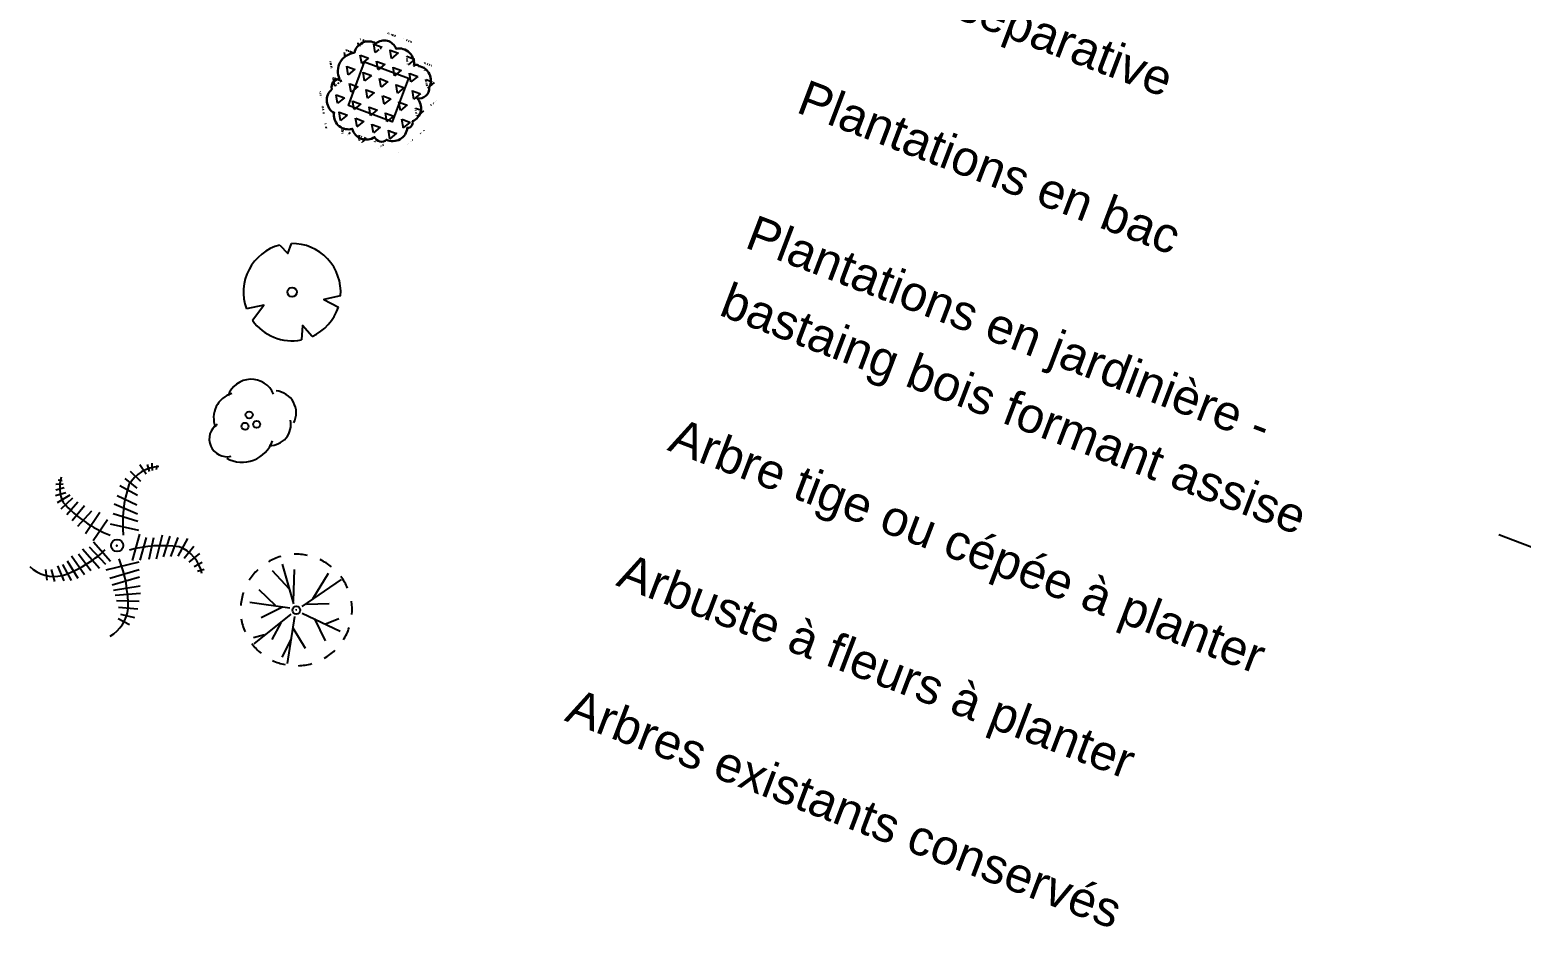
# Model space of a CAD drawing. Extents: x -594 to 29166, y -5797 to 14313.
# Drawn here: x 6090 to 9280, y 9980 to 11900 of the extents above; entities that cross this region are included whole.
import ezdxf
from ezdxf.lldxf.tags import DXFTag

# ---------------------------------------------------------------- set-up
doc = ezdxf.new("R2010")
doc.units = 0
for name, color, linetype in [('prlm-VRD', 252, 'Continuous'), ('SA - légende prestations', 252, 'Continuous'), ('SA - légende réseaux', 252, 'Continuous')]:
    doc.layers.add(name, color=color, linetype=linetype)
doc.styles.add('Lignes', font='arial.ttf', dxfattribs={"height": 0.35})
doc.styles.add('MENSURA', font='arial.ttf', dxfattribs={"height": 0.5})
tags = doc.linetypes.add('Eclairage public', pattern='A,5,-0.25,["ECL",Lignes,S=1,R=0,X=0,Y=-0.18],-1.25', length=6.5).pattern_tags.tags
tags[15:16] = [DXFTag(74, 4), DXFTag(75, 0), DXFTag(340, '0'), DXFTag(46, 0.0), DXFTag(50, 0.0), DXFTag(44, 0.0), DXFTag(45, 0.0)]
tags[4:5] = [DXFTag(74, 4), DXFTag(75, 0), DXFTag(340, '0'), DXFTag(46, 0.0), DXFTag(50, 0.0), DXFTag(44, 0.0), DXFTag(45, 0.0)]

# ---------------------------------------------------------------- blocks, each defined once
blk = doc.blocks.new('A$C380262B1')
at = {"layer": 'SA - légende prestations'}
h = blk.add_hatch(dxfattribs=at)
h.set_pattern_fill('TRIANG', color=256, scale=100, angle=-20.35347653787231, style=0, pattern_type=2)
h.set_pattern_definition([(39.64652346212771, (-355966725.0913794, -417896002.4038396), (-6.283849030763378, 36.96976113847668), [18.75, -18.75]), (99.64652346212762, (-355966725.0913794, -417896002.4038396), (-35.15867683314521, 13.04290767505104), [18.75, -18.75]), (339.6465234621277, (-355966728.2333039, -417895983.9189591), (28.87482780238183, 23.92685346342565), [18.75, -18.75])])
h.paths.add_polyline_path([(-1310.530234174803, 8586.129902862012), (-1310.276886122301, 8587.283085472882), (-1309.979456290603, 8588.425692450255), (-1309.638383705169, 8589.556039590389), (-1309.254170814529, 8590.672460664064), (-1308.82738432847, 8591.773309651762), (-1308.358653215691, 8592.856963723898), (-1307.84866833128, 8593.921825755388), (-1307.298181811348, 8594.96632553637), (-1306.708004930988, 8595.98892359063), (-1306.079007824883, 8596.988112200052), (-1305.412117531523, 8597.962418571115), (-1304.708317248151, 8598.910406325012), (-1303.968644654378, 8599.830677639693), (-1303.194190235808, 8600.721876695752), (-1302.386095374823, 8601.58268911764), (-1301.545551186427, 8602.411846071482), (-1300.673797493801, 8603.208125010133), (-1299.772118544206, 8603.970352653414), (-1298.841844266281, 8604.697404708713), (-1297.884345473722, 8605.388209689409), (-1296.901034051552, 8606.041749380529), (-1295.893359417096, 8606.657060049474), (-1294.862807216123, 8607.233234867454), (-1293.810896435753, 8607.769424375147), (-1292.739177774638, 8608.264837879688), (-1291.649231454358, 8608.718745782971), (-1290.542663959786, 8609.130477998406), (-1289.421106455848, 8609.49942804873), (-1288.286212319508, 8609.825052134693), (-1287.139654904604, 8610.106870159507), (-1285.983124142513, 8610.34446656704), (-1284.818325238302, 8610.537490993738), (-1283.646974805743, 8610.685659572482), (-1282.470800029114, 8610.788752883673), (-1281.29153479822, 8610.846619587392), (-1280.110917193815, 8610.859174188226), (-1278.930687857792, 8610.826398525387), (-1277.752586873248, 8610.748340003192), (-1276.578350597993, 8610.6251148507), (-1275.409710034728, 8610.456903744489), (-1274.248388316482, 8610.243955347687), (-1273.096097074449, 8609.986583329737), (-1271.954535273835, 8609.685167018324), (-1270.825385442004, 8609.340150747448), (-1269.710312318057, 8608.952043391764), (-1268.610959826037, 8608.5214166902), (-1267.528948513791, 8608.048905618489), (-1266.465873364359, 8607.535207085311), (-1265.423301141709, 8606.98107779026), (-1264.402769738808, 8606.38733478263), (-1263.599538011476, 8607.04704709351), (-1262.771573476493, 8607.675438560545), (-1261.920096678659, 8608.271583542228), (-1261.04636262171, 8608.834602404386), (-1260.151659650728, 8609.363665618002), (-1259.23730651848, 8609.857993200421), (-1258.30465122126, 8610.316856577992), (-1257.355068670586, 8610.739579051733), (-1256.389958551154, 8611.125537380576), (-1255.410743737593, 8611.474162805825), (-1254.418867593631, 8611.784941516817), (-1253.415792761371, 8612.057415116578), (-1252.402997436002, 8612.291182205081), (-1251.381974807009, 8612.485897541046), (-1250.354229984805, 8612.641274929047), (-1249.321278231218, 8612.757084611803), (-1248.284642165527, 8612.833156622946), (-1247.245849715546, 8612.869377899915), (-1246.206432627514, 8612.865695916116), (-1245.167923113331, 8612.822115421295), (-1244.131852034479, 8612.73870114237), (-1243.09974652715, 8612.615575641394), (-1242.073128512129, 8612.452920898795), (-1241.053511062637, 8612.250976078212), (-1240.042397333309, 8612.010039389133), (-1239.041278092191, 8611.730465944856), (-1238.051628740504, 8611.41266785562), (-1237.074908567593, 8611.057113297284), (-1236.112557211891, 8610.66432679072), (-1235.165993357077, 8610.23488715291), (-1234.23661259003, 8609.769427776337), (-1233.325784653425, 8609.268634393811), (-1232.43485270068, 8608.733245264739), (-1231.565129430965, 8608.164050150663), (-1230.71789778769, 8607.561887707561), (-1229.894406115636, 8606.92764557898), (-1229.095868580043, 8606.262259092182), (-1228.323462465778, 8605.566709116101), (-1227.578326128423, 8604.842020571232), (-1226.86155824922, 8604.089261963964), (-1226.174215646461, 8603.309543337673), (-1225.517311273143, 8602.50401366502), (-1224.891813518479, 8601.673860568553), (-1224.298644671217, 8600.820307992399), (-1223.738678963855, 8599.944614060223), (-1223.212742106989, 8599.048069864511), (-1222.721609240398, 8598.131996951997), (-1222.266004374251, 8597.19774555415), (-1221.846599085256, 8596.24669291079), (-1221.464011911303, 8595.280241500586), (-1220.210592215881, 8595.494622923434), (-1218.949736794457, 8595.659742318094), (-1217.683381168172, 8595.775346271694), (-1216.413469286636, 8595.84125727415), (-1215.141950035468, 8595.857373997569), (-1213.870775420219, 8595.82367213443), (-1212.601896515116, 8595.740203000605), (-1211.337261041626, 8595.607094932348), (-1210.078810108826, 8595.42455226183), (-1208.828475186601, 8595.192855037749), (-1207.588175917044, 8594.912359118462), (-1206.359815504402, 8594.583494402468), (-1205.145280016586, 8594.206766784191), (-1203.9464332629, 8593.782753683627), (-1202.765115536749, 8593.312106188387), (-1201.603140076622, 8592.795546725392), (-1200.462290318683, 8592.233868315816), (-1199.344317847863, 8591.627932339907), (-1198.250938206911, 8590.978670027107), (-1197.183829871938, 8590.287077147514), (-1196.144630899653, 8589.554215688258), (-1195.134936086833, 8588.78121059388), (-1194.156295666471, 8587.969247903675), (-1193.210211256519, 8587.11957409978), (-1192.298135533929, 8586.23349359259), (-1191.421468416229, 8585.312366392463), (-1190.581555338576, 8584.357606153935), (-1189.779685763642, 8583.37067887187), (-1189.017090247944, 8582.353098876774), (-1188.29493955709, 8581.306428276002), (-1187.614341964945, 8580.232273973525), (-1186.976342415437, 8579.13228450343), (-1186.381919728592, 8578.008148260415), (-1185.831986786798, 8576.861590426415), (-1185.327387554571, 8575.694371573627), (-1184.868896426633, 8574.508282728493), (-1184.457217389718, 8573.30514471978), (-1184.092981880531, 8572.086804267019), (-1183.776749903336, 8570.85513137281), (-1183.509005839005, 8569.612016901374), (-1183.290161145851, 8568.359368573874), (-1183.120551891625, 8567.099109385163), (-1183.000438055024, 8565.833173692226), (-1182.930004177615, 8564.56350442022), (-1182.909358432516, 8563.292050547898), (-1182.938532298431, 8562.020764127374), (-1183.017481258139, 8560.751596093178), (-1183.146084100008, 8559.486494306475), (-1183.324143057689, 8558.227401319891), (-1183.165950560942, 8558.429467305541), (-1182.999964337796, 8558.625181671232), (-1182.82643915154, 8558.814244158566), (-1182.64564150013, 8558.996364008635), (-1182.457848824561, 8559.171262476593), (-1182.263349369168, 8559.338670689613), (-1182.062441715971, 8559.498331602663), (-1181.855433853343, 8559.650000277907), (-1181.642644107342, 8559.793443977833), (-1181.424398813397, 8559.92844235152), (-1181.201033247635, 8560.054788459092), (-1180.972889857367, 8560.172287840396), (-1180.740318959579, 8560.280760657042), (-1180.50367757678, 8560.38004020229), (-1180.263328971341, 8560.469974111766), (-1180.019641993567, 8560.550424456596), (-1179.772990988567, 8560.62126737088), (-1179.523754026741, 8560.682394914329), (-1179.272314021364, 8560.733712092042), (-1179.019056819379, 8560.775141045451), (-1178.764371341094, 8560.80661797896), (-1178.508648136631, 8560.828094370663), (-1178.252279991284, 8560.839537531137), (-1177.995660388842, 8560.840929485857), (-1177.739183185622, 8560.832268744707), (-1177.48324223794, 8560.813567973673), (-1177.228230051696, 8560.78485623002), (-1176.974538294598, 8560.746177379042), (-1176.722556352615, 8560.69759093225), (-1176.47267091088, 8560.639171488583), (-1176.225265627727, 8560.571008641273), (-1175.98072020337, 8560.493206977844), (-1175.739410100505, 8560.405886080116), (-1175.501705659553, 8560.309179779142), (-1175.267971353605, 8560.203236434609), (-1175.038566673175, 8560.08821921423), (-1174.813843378797, 8559.964304231107), (-1174.594146152958, 8559.831681568176), (-1174.379812693223, 8559.69055518508), (-1174.171171756461, 8559.541141241789), (-1173.968543531373, 8559.383669495583), (-1173.772238986567, 8559.218381345272), (-1173.582559917122, 8559.045530762523), (-1173.399796988815, 8558.865383081138), (-1173.224230716005, 8558.678214251995), (-1173.056130902842, 8558.484312333167), (-1172.895755339414, 8558.283974509686), (-1172.743350313976, 8558.077508490533), (-1172.599149635062, 8557.865230925381), (-1171.438297023997, 8557.649739738554), (-1170.286572212353, 8557.389845140278), (-1169.14567318745, 8557.085929624736), (-1168.017281638458, 8556.738441437483), (-1166.903061233461, 8556.34789308533), (-1165.804654266685, 8555.914859846234), (-1164.72368016839, 8555.43998060748), (-1163.661732478067, 8554.92395516485), (-1162.620376469567, 8554.367543943226), (-1161.601147474721, 8553.771567624062), (-1160.605548275635, 8553.136904723942), (-1159.635045891628, 8552.464490756392), (-1158.691071299836, 8551.755316834897), (-1157.775016361848, 8551.01042855531), (-1156.888231215999, 8550.230923853815), (-1156.032023113221, 8549.417952261865), (-1155.207654228434, 8548.572711832821), (-1154.416340077296, 8547.696448676288), (-1153.659246815369, 8546.790454350412), (-1152.937491191551, 8545.856065116823), (-1152.252136170864, 8544.894657842815), (-1151.604192657396, 8543.907649815083), (-1150.994616188109, 8542.896496132016), (-1150.424304790795, 8541.862687468529), (-1149.894099263474, 8540.807747747749), (-1149.404781637713, 8539.733232371509), (-1148.957072896883, 8538.640725240111), (-1148.551633162424, 8537.53183633089), (-1148.189059784636, 8536.408201232553), (-1147.869887715206, 8535.271475836635), (-1147.594587411731, 8534.12333605811), (-1147.363564604893, 8532.965474389493), (-1147.17715983279, 8531.799597572535), (-1147.03564774245, 8530.62742445618), (-1146.939237089828, 8529.450683109462), (-1146.888070320711, 8528.271108027548), (-1146.882222453132, 8527.090438269079), (-1146.921702101827, 8525.91041419655), (-1147.006451291963, 8524.732775427401), (-1147.136344807222, 8523.559258226305), (-1147.311191493645, 8522.391592152417), (-1147.530733654276, 8521.231498662382), (-1147.794647188857, 8520.080688036978), (-1148.102543270215, 8518.940856866539), (-1148.45396806486, 8517.813685256988), (-1148.848403478041, 8516.700834780931), (-1149.285267991945, 8515.60394614935), (-1149.763917783275, 8514.52463613823), (-1150.283647142351, 8513.464496377856), (-1150.843689823523, 8512.425089161843), (-1150.757840601727, 8511.623934004456), (-1150.702809402719, 8510.82007382065), (-1150.678676972166, 8510.014693718404), (-1150.685479259118, 8509.208980947733), (-1150.723206065595, 8508.404123131186), (-1150.791801838204, 8507.60130668059), (-1150.891165295616, 8506.801715306938), (-1151.021150033921, 8506.00652769208), (-1151.181564386934, 8505.21691609174), (-1151.372172357515, 8504.434044286609), (-1151.592692313716, 8503.659066557884), (-1151.842799317092, 8502.893125358969), (-1152.12212507613, 8502.137349918485), (-1152.430257340893, 8501.392853911966), (-1152.76674204506, 8500.660735554993), (-1153.131083166227, 8499.942073598504), (-1153.522743703797, 8499.237927608192), (-1153.941146051511, 8498.549335449934), (-1154.385673627257, 8497.877312637866), (-1154.855670919642, 8497.222849540412), (-1155.3504452575, 8496.586911100894), (-1155.86926699616, 8495.970434509218), (-1156.411371799186, 8495.374328829348), (-1156.975960172713, 8494.799472764134), (-1157.56219974719, 8494.246713630855), (-1158.169226301834, 8493.716866429895), (-1158.796145347878, 8493.21071235463), (-1159.442032361403, 8492.728996928781), (-1160.105935391039, 8492.272431403399), (-1160.786875570193, 8491.84168772772), (-1161.483849026263, 8491.43740143627), (-1162.195828463882, 8491.060168668628), (-1162.921764468774, 8490.710545144975), (-1163.660586439073, 8490.389046166092), (-1164.411205472425, 8490.09614624083), (-1165.172515111044, 8489.832276664674), (-1165.943392924964, 8489.597826451063), (-1166.722702560946, 8489.393141772598), (-1167.509295232594, 8489.218523539603), (-1168.302011443302, 8489.074229821563), (-1169.099682196975, 8488.96047314629), (-1169.901132117957, 8488.877420965582), (-1170.705179357901, 8488.825196027756), (-1171.51063894853, 8488.803875166923), (-1172.316323034465, 8488.813489675522), (-1173.121044272557, 8488.854025769979), (-1173.923616390675, 8488.925423379987), (-1174.722855957225, 8489.027577452362), (-1175.517584988847, 8489.160337299109), (-1176.30663192831, 8489.32350706309), (-1175.50791380927, 8488.454750645906), (-1174.743133829907, 8487.555973604321), (-1174.013419868425, 8486.628500930965), (-1173.319847229868, 8485.673699527979), (-1172.663438739255, 8484.692977555096), (-1172.045161668211, 8483.687780052423), (-1171.465927734971, 8482.65958931297), (-1170.926590589806, 8481.609920691699), (-1170.427945582196, 8480.540322046727), (-1169.97072766535, 8479.452369734645), (-1169.555610837415, 8478.34766767919), (-1169.183207070455, 8477.227844670415), (-1168.85406547226, 8476.09455101192), (-1168.568671122193, 8474.94945814833), (-1168.327444652095, 8473.79425317049), (-1168.130741687492, 8472.630639746785), (-1167.97885238193, 8471.460333094), (-1167.872000299394, 8470.28505820781), (-1167.810343625024, 8469.106547534466), (-1167.793972557411, 8467.926539108157), (-1167.822911590338, 8466.74677170813), (-1167.897118022665, 8465.568985044956), (-1168.016482377425, 8464.394914917648), (-1168.180828588083, 8463.226292375475), (-1168.389914697036, 8462.064840365201), (-1168.643432250246, 8460.91227028519), (-1168.941007507965, 8459.770281985402), (-1169.282201910391, 8458.640558738261), (-1169.666512589902, 8457.524765841663), (-1170.093372603878, 8456.424548197538), (-1170.562152890489, 8455.341527890414), (-1171.072162594646, 8454.27730102092), (-1171.622649719939, 8453.23343705386), (-1172.212802618742, 8452.211474068463), (-1172.84175157547, 8451.21291950345), (-1173.508569179103, 8450.239244569093), (-1174.212272511795, 8449.291885271668), (-1174.951824173331, 8448.37223784998), (-1175.726134190336, 8447.481657750905), (-1176.534060761333, 8446.621458418667), (-1177.374412911013, 8445.792907569557), (-1178.24595188722, 8444.997226819396), (-1179.14739320986, 8444.235588796437), (-1180.077407322824, 8443.50911686197), (-1181.034623878077, 8442.818881291896), (-1182.01763140969, 8442.165900114924), (-1183.024980919436, 8441.551135573536), (-1184.055187320337, 8440.975494123995), (-1185.106731904671, 8440.439824387431), (-1186.178064811975, 8439.944916032255), (-1186.066934326664, 8439.532229024917), (-1185.972054069862, 8439.11550566554), (-1185.893570212647, 8438.695385679603), (-1185.831602988765, 8438.272513728589), (-1185.786247765645, 8437.847538944334), (-1185.757573833689, 8437.421113811433), (-1185.745625430718, 8436.993892863393), (-1185.750420810655, 8436.566531844437), (-1185.771952476352, 8436.139686312526), (-1185.810187505558, 8435.714012011886), (-1185.86506745778, 8435.290161892772), (-1185.936507629231, 8434.868786949664), (-1186.024398449808, 8434.450533799827), (-1186.1286054831, 8434.036044217646), (-1186.248968029395, 8433.625954948366), (-1186.385302105919, 8433.220894820988), (-1186.537398025393, 8432.821485958993), (-1186.70502230525, 8432.428341545165), (-1186.887917807326, 8432.042064517736), (-1187.085803644732, 8431.663248129189), (-1187.298376252875, 8431.292474083602), (-1187.525309203193, 8430.930311232805), (-1187.766254181042, 8430.577315203846), (-1188.020841451362, 8430.234028212726), (-1188.288680044934, 8429.90097720176), (-1188.569359108806, 8429.578673280776), (-1188.862447580323, 8429.267611168325), (-1189.167495723814, 8428.968268074095), (-1189.484035456553, 8428.681103885174), (-1189.811580441892, 8428.406559117138), (-1190.149628324434, 8428.14505547285), (-1190.497659845278, 8427.896993793547), (-1190.855141356587, 8427.662755548954), (-1191.221523843706, 8427.442699670792), (-1191.596244694665, 8427.23716441542), (-1191.97872900404, 8427.046464756131), (-1192.368389619514, 8426.870893873274), (-1192.764628631994, 8426.710721105337), (-1193.166837422177, 8426.566192042083), (-1193.574398988858, 8426.43752899021), (-1193.986687390134, 8426.324929110706), (-1194.403070164844, 8426.228565443307), (-1194.822908053175, 8426.148585416377), (-1195.245556626469, 8426.08511261642), (-1195.670366985723, 8426.038243900985), (-1196.096687251702, 8426.008051261306), (-1196.52386312373, 8425.99458117038), (-1196.951238485053, 8425.997854210436), (-1197.378158057109, 8426.017865538597), (-1197.506656311452, 8424.820338841528), (-1197.681030398235, 8423.628627508879), (-1197.901023318991, 8422.444488480687), (-1198.166310414672, 8421.26966752112), (-1198.476500669494, 8420.105896051973), (-1198.831137130037, 8418.95488994196), (-1199.229696812108, 8417.818346060812), (-1199.671592004597, 8416.697939299047), (-1200.156171480194, 8415.595322288573), (-1200.682720961049, 8414.512119907886), (-1201.250463817269, 8413.449928816408), (-1201.858563628048, 8412.410315033048), (-1202.506123576313, 8411.394811235368), (-1203.192189428955, 8410.404914338142), (-1203.915749350563, 8409.442083723843), (-1204.675736976787, 8408.50773844868), (-1205.47103183344, 8407.603256497532), (-1206.300461711362, 8406.729970499873), (-1207.16280345805, 8405.889168288559), (-1208.056786609814, 8405.082089267671), (-1208.981092320755, 8404.309923015535), (-1209.934358811006, 8403.57380816713), (-1210.915180528536, 8402.87482989952), (-1211.922111315653, 8402.214018069208), (-1212.953667156398, 8401.5923473984), (-1214.008327340707, 8401.010734029114), (-1215.084536699578, 8400.470035523176), (-1216.180709423497, 8399.971048813313), (-1217.29522892274, 8399.514509551227), (-1218.42645262368, 8399.101090803742), (-1219.572712667286, 8398.731402028352), (-1220.732319494709, 8398.40598795563), (-1221.903563290834, 8398.12532858923), (-1223.084717663005, 8397.889837808907), (-1224.274041736498, 8397.699862159789), (-1225.469781691208, 8397.555682435632), (-1226.670175092295, 8397.457510605454), (-1227.873452240601, 8397.405491769314), (-1229.07783947885, 8397.399702295661), (-1230.281561100855, 8397.440150938928), (-1231.482842890546, 8397.526778001338), (-1232.679913612083, 8397.659455612302), (-1233.871008967981, 8397.837988473475), (-1235.054372763261, 8398.06211348623), (-1236.228260630742, 8398.33149984479), (-1237.390942266211, 8398.645750805736), (-1238.540703663602, 8399.004402663559), (-1239.675849257037, 8399.406927265227), (-1240.794706298038, 8399.852730706334), (-1241.895625321195, 8400.341156125069), (-1242.359942337498, 8399.937948957086), (-1242.839395767078, 8399.552863277495), (-1243.333278037608, 8399.186466354877), (-1243.840861367062, 8398.839298915118), (-1244.361397949979, 8398.511872254312), (-1244.894119678065, 8398.204668983817), (-1245.438241725788, 8397.918142564595), (-1245.99296185188, 8397.652714699507), (-1246.557462075725, 8397.408777009696), (-1247.130910679698, 8397.186688985676), (-1247.712462116033, 8396.986778452992), (-1248.301258916035, 8396.809339337051), (-1248.896433226764, 8396.654633898288), (-1249.497107928619, 8396.522889845073), (-1250.102396821603, 8396.414301544428), (-1250.711408164352, 8396.329028811306), (-1251.32324420847, 8396.267197746783), (-1251.93700264208, 8396.228899154812), (-1252.551779011264, 8396.214189566672), (-1253.166666859761, 8396.223090961576), (-1253.78075982444, 8396.255589835346), (-1254.393152613193, 8396.311638504267), (-1255.002942262217, 8396.391154266894), (-1255.609230138361, 8396.494019869715), (-1256.211122265086, 8396.620083600283), (-1256.807731511071, 8396.769160032272), (-1257.398178288713, 8396.94102909416), (-1257.981592277065, 8397.135437093675), (-1258.557113213465, 8397.352098114789), (-1259.123892663047, 8397.590692341328), (-1259.681095508859, 8397.850868105888), (-1260.227899858728, 8398.132241889834), (-1260.763499932364, 8398.434398882091), (-1261.287106247619, 8398.75689363107), (-1261.797946458682, 8399.0992506966), (-1262.295267963782, 8399.460965581238), (-1262.778337532654, 8399.841504823416), (-1263.246442796662, 8400.240307487547), (-1263.698893925175, 8400.656786188483), (-1264.13502395153, 8401.090326253325), (-1264.554189750925, 8401.540288701653), (-1264.955773530528, 8402.006010711193), (-1265.339183295146, 8402.486804965883), (-1265.703853825107, 8402.981963381171), (-1266.049247561023, 8403.490755334496), (-1266.374855069444, 8404.012431483716), (-1266.68019676581, 8404.546222370118), (-1266.964822215959, 8405.091341398656), (-1267.228312185034, 8405.64698446542), (-1267.470277985558, 8406.212333030999), (-1268.464641878381, 8405.553016159683), (-1269.483582815155, 8404.932356625795), (-1270.525598246604, 8404.351269640028), (-1271.589152375236, 8403.810611367226), (-1272.672677366063, 8403.31117939204), (-1273.774575581774, 8402.85370964557), (-1274.893223075196, 8402.438876405358), (-1276.026970613748, 8402.067291457206), (-1277.174146706238, 8401.739502511919), (-1278.333060210571, 8401.455992553383), (-1279.502002941445, 8401.217179745436), (-1280.679251579568, 8401.023416314274), (-1281.863070698455, 8400.8749878034), (-1283.051714999601, 8400.772112607956), (-1284.243432292715, 8400.714942719787), (-1285.436465917155, 8400.703562609851), (-1286.629056883976, 8400.737988762558), (-1287.819447508082, 8400.818170513958), (-1289.005882618949, 8400.943989586085), (-1290.186613285914, 8401.115260459483), (-1291.359898773953, 8401.331730931997), (-1292.524009710178, 8401.593081466854), (-1293.677230086178, 8401.898927241564), (-1294.817859586328, 8402.248817123473), (-1295.944216707721, 8402.642235346138), (-1297.054641600698, 8403.078601974994), (-1298.147496534511, 8403.557273838669), (-1299.221170600504, 8404.077545274049), (-1300.274081435055, 8404.638648964465), (-1301.304676523432, 8405.239758267999), (-1302.311436785385, 8405.879986472428), (-1303.292878111824, 8406.558390334249), (-1304.247553413734, 8407.273969426751), (-1305.174055602401, 8408.02566902712), (-1306.071018846706, 8408.812380954623), (-1306.93712066859, 8409.632945433259), (-1307.771084504202, 8410.4861529544), (-1308.571681054309, 8411.370745394379), (-1309.337729634717, 8412.28541918099), (-1310.068101389334, 8413.228825479746), (-1310.761719476432, 8414.19957401231), (-1311.417561396956, 8415.196233429015), (-1312.034660344943, 8416.2173345685), (-1312.6121067442, 8417.261372227222), (-1313.149048993364, 8418.32680720836), (-1313.644695701078, 8419.412068836391), (-1314.098316477612, 8420.515557285398), (-1314.509242353961, 8421.63564581424), (-1314.87686750479, 8422.770683374256), (-1315.200649993494, 8423.918996751308), (-1316.333634546027, 8423.612694442272), (-1317.477541742846, 8423.35011055693), (-1318.630686076358, 8423.131632059813), (-1319.791367277503, 8422.957581467927), (-1320.957874506712, 8422.828215453774), (-1322.128488076851, 8422.74372400716), (-1323.301481967792, 8422.704232297838), (-1324.475127644837, 8422.709798347205), (-1325.647694105282, 8422.760414145887), (-1326.817453559488, 8422.856004722416), (-1327.98268138431, 8422.996429353952), (-1329.141659429297, 8423.181480914354), (-1330.292679788545, 8423.410887084901), (-1331.434045173228, 8423.68430905044), (-1332.564073195681, 8424.001343827695), (-1333.681098092347, 8424.361524358392), (-1334.783473191783, 8424.764319881797), (-1335.869573010132, 8425.209135841578), (-1336.937796929851, 8425.695317052305), (-1337.9865701776, 8426.22214667499), (-1339.014346478507, 8426.788847986609), (-1340.019610757008, 8427.394585963339), (-1341.000881185755, 8428.038467094302), (-1341.956711141393, 8428.71954254806), (-1342.885691439733, 8429.436808172613), (-1343.786452803761, 8430.189207009971), (-1344.657667307183, 8430.975628830492), (-1345.498050563037, 8431.794915441424), (-1346.306364191696, 8432.645858637989), (-1347.081415681168, 8433.527203835547), (-1347.822063183412, 8434.437652118504), (-1348.527214676142, 8435.375860985368), (-1349.195830570534, 8436.340447608382), (-1349.826925061643, 8437.329990137368), (-1350.419568503276, 8438.34302937612), (-1350.972886290401, 8439.378072321415), (-1351.486063469201, 8440.433592908084), (-1351.958343200386, 8441.508035268635), (-1352.389029460028, 8442.599815502763), (-1352.777487039566, 8443.707323912531), (-1353.123143408448, 8444.828928261995), (-1353.425489226356, 8445.962975081056), (-1353.684078436345, 8447.107792180032), (-1353.898530406877, 8448.261692002416), (-1354.06852834858, 8449.422973860055), (-1354.193822061643, 8450.589925237), (-1354.274226445705, 8451.76082663238), (-1354.309623455629, 8452.933951467276), (-1354.29996070452, 8454.107570182532), (-1354.245252115652, 8455.279953218997), (-1354.302086355165, 8455.369348451495), (-1354.351894184947, 8455.462840944529), (-1354.394382983446, 8455.559878610075), (-1354.429301805794, 8455.65989036113), (-1354.456444876269, 8455.762286297977), (-1354.475652286783, 8455.86646264419), (-1354.486810648814, 8455.97180556506), (-1354.489854490384, 8456.077694240957), (-1354.484765650705, 8456.183504126966), (-1354.471574211493, 8456.288611795753), (-1354.450357705355, 8456.39239763841), (-1354.421241441742, 8456.494250148535), (-1354.384397296235, 8456.593568529934), (-1354.340041661635, 8456.689767539501), (-1354.288436751813, 8456.78228000179), (-1354.229886597022, 8456.870560906827), (-1354.164735693485, 8456.954089738429), (-1354.093368956819, 8457.03237382695), (-1354.01620650664, 8457.10495216772), (-1353.933703387156, 8457.171396631747), (-1353.846345935017, 8457.231315784156), (-1353.754648892209, 8457.284356560558), (-1353.659152844921, 8457.330206036568), (-1353.560420731083, 8457.36859375611), (-1353.45903467387, 8457.399293966591), (-1354.522114014253, 8458.024262543768), (-1355.559897096828, 8458.690393250436), (-1356.570790847763, 8459.396663401276), (-1357.553243497387, 8460.14198930934), (-1358.505747281015, 8460.92522656545), (-1359.426839789376, 8461.745173111558), (-1360.315107554197, 8462.600570172071), (-1361.169186653569, 8463.490105234087), (-1361.987766763195, 8464.412412513047), (-1362.769591016695, 8465.366076212376), (-1363.513459591195, 8466.349633131176), (-1364.218230172992, 8467.361572757363), (-1364.882821543142, 8468.400342296809), (-1365.506213298067, 8469.464347325265), (-1366.087448783219, 8470.551954582334), (-1366.625635651872, 8471.66149429977), (-1367.119947774336, 8472.791263833642), (-1367.569626728073, 8473.939529061317), (-1367.973981797695, 8475.104527175426), (-1368.332392675802, 8476.284470036626), (-1368.644309230149, 8477.477546781301), (-1368.909252528101, 8478.681925870478), (-1369.126815861091, 8479.895758535713), (-1369.296665489674, 8481.117181945592), (-1369.418540457264, 8482.344321068376), (-1369.492254080251, 8483.57529239729), (-1369.51769287698, 8484.80820627883), (-1369.494817778468, 8486.041170358658), (-1369.423664081842, 8487.272292282432), (-1369.304340658709, 8488.499682117254), (-1369.137031259015, 8489.721455983818), (-1368.921992229298, 8490.935738570988), (-1368.659553676844, 8492.1406657435), (-1368.350118771195, 8493.334388360381), (-1367.994162067771, 8494.515073951334), (-1367.592230113223, 8495.680910535157), (-1367.144939908758, 8496.830108389258), (-1366.652977885678, 8497.960903123021), (-1366.117099160329, 8499.071559682488), (-1365.538126183674, 8500.160373188555), (-1364.916948275641, 8501.2256719172), (-1364.254518365487, 8502.265821024776), (-1363.551853084937, 8503.279224038124), (-1362.81003151089, 8504.264325089753), (-1362.03019185923, 8505.219612736255), (-1361.213531391695, 8506.143620051444), (-1360.361303528771, 8507.034928817302), (-1359.474816406146, 8507.892171293497), (-1358.555430732667, 8508.714031241834), (-1358.73741353862, 8509.32432319969), (-1358.895834209397, 8509.941151365638), (-1359.030459541827, 8510.56360611692), (-1359.141091024503, 8511.190770193934), (-1359.227565443143, 8511.821718886495), (-1359.289755346254, 8512.455521896482), (-1359.327569184825, 8513.091245479882), (-1359.34095098637, 8513.727951794863), (-1359.329881472513, 8514.364702347666), (-1359.294376289472, 8515.000559017062), (-1359.234488429502, 8515.634583681822), (-1359.150305762887, 8516.265842039138), (-1359.041952481493, 8516.893403977156), (-1358.909588446841, 8517.516343481839), (-1358.753408445045, 8518.13374273479), (-1358.573643304408, 8518.744691740721), (-1358.37055738084, 8519.348289258778), (-1358.144450653344, 8519.943646062165), (-1357.895655976608, 8520.529884379357), (-1357.624540291727, 8521.106139849871), (-1357.331503136083, 8521.671562828124), (-1357.016976829618, 8522.225320339203), (-1356.681424565613, 8522.766595426947), (-1356.325341528282, 8523.294590506703), (-1355.949252145365, 8523.808526992798), (-1355.553711205721, 8524.307647813112), (-1355.139301577583, 8524.791216570884), (-1354.706634441391, 8525.258520618081), (-1354.256347334012, 8525.708871148527), (-1353.789104195312, 8526.141604036093), (-1353.305593691766, 8526.556081604213), (-1352.806528704241, 8526.95169299841), (-1352.292644931003, 8527.327854558825), (-1351.764700049534, 8527.684011869133), (-1351.22347199358, 8528.019639942795), (-1350.669758860022, 8528.334244340658), (-1350.104377185926, 8528.627361077815), (-1349.528159806505, 8528.898557834327), (-1348.941956507042, 8529.14743507281), (-1348.346631741151, 8529.373625665903), (-1347.743062488735, 8529.576796386391), (-1347.132138861343, 8529.756647720933), (-1346.514761494473, 8529.912914521992), (-1345.891840569675, 8530.045366100967), (-1345.26429423131, 8530.153807811439), (-1344.633047422394, 8530.238079279661), (-1343.999031139538, 8530.298056453466), (-1343.363179592416, 8530.33365085721), (-1342.726430483162, 8530.344810243696), (-1342.089722398669, 8530.331517755985), (-1342.710530618206, 8531.69960193336), (-1343.278363347054, 8533.09050919488), (-1343.792383838445, 8534.502189420164), (-1344.251834182069, 8535.932560730726), (-1344.656037027016, 8537.379515264183), (-1345.00439632684, 8538.840919919312), (-1345.296399015933, 8540.314619708806), (-1345.531614171341, 8541.798442788422), (-1345.709695341066, 8543.290201667696), (-1345.83037965931, 8544.787697307765), (-1345.893489709124, 8546.288721542805), (-1345.898932171986, 8547.791062295437), (-1345.846699131653, 8549.29250460118), (-1345.736867329106, 8550.790835171938), (-1345.569598861039, 8552.283844910562), (-1345.345140295103, 8553.769333288074), (-1345.063822669908, 8555.245110206306), (-1344.726060563698, 8556.709000095725), (-1344.332351861522, 8558.158845361322), (-1343.883276777342, 8559.592508058995), (-1343.379497760907, 8561.007875110954), (-1342.82175716944, 8562.402860075235), (-1342.210877267644, 8563.775406125933), (-1341.547758644447, 8565.123490430415), (-1340.833378536627, 8566.445125080645), (-1340.068790689111, 8567.738362401724), (-1339.255121489987, 8569.001295417547), (-1338.393571088091, 8570.232062600553), (-1337.485409202054, 8571.428849734366), (-1336.531974701211, 8572.58989205584), (-1335.534672951326, 8573.713478818536), (-1334.49497432448, 8574.797952920198), (-1333.414411498234, 8575.84171583876), (-1332.294577313587, 8576.84322912246), (-1331.137122726068, 8577.801016066223), (-1329.943753918633, 8578.713665064424), (-1328.716230159625, 8579.579830542207), (-1327.456360822544, 8580.398235563189), (-1326.166003430262, 8581.167673692107), (-1324.847060022876, 8581.887010671198), (-1323.501475295052, 8582.555186189711), (-1322.131232451648, 8583.171215001494), (-1320.738351391628, 8583.734189160168), (-1319.324885914102, 8584.243279043585), (-1317.892919201404, 8584.697733353823), (-1316.444562608376, 8585.096883028746), (-1314.981951192021, 8585.440139099956), (-1313.507240777835, 8585.726995766163), (-1312.022605678067, 8585.957029927522)])
at = {"layer": 'SA - légende prestations', "ltscale": 0.5119999647140503}
for p, q in [((-1767.236172640696, 7669.624678883701), (-1789.552725292742, 7690.959143452345)), ((-1755.823929188773, 7684.999054763465), (-1769.708282733336, 7704.84349746257)), ((-1753.934315545484, 7705.534336715936), (-1749.572591902688, 7690.850800648331)), ((-1742.230823496357, 7693.031662516295), (-1742.921663355082, 7708.805629611014)), ((-1733.399033313617, 7703.644723445176), (-1734.88905527629, 7695.212524384259)), ((-1949.182011792436, 7663.515464682131), (-1933.408044138923, 7664.206304028629)), ((-1944.021105393767, 7673.038094770162), (-1935.588906146586, 7671.548072341829)), ((-1774.286692170426, 7639.566766377538), (-1812.377212522551, 7660.210391506552)), ((-1774.977532075718, 7655.340733751654), (-1800.964969070628, 7675.584767479449)), ((-1949.981194455177, 7639.309298247098), (-1927.955889655277, 7645.851883944123)), ((-1949.581603007391, 7651.412381418048), (-1931.227182457224, 7656.864536181091)), ((-1945.61947057955, 7624.625761713832), (-1918.433259846643, 7640.690977405756)), ((-1937.586862687021, 7611.032656580209), (-1912.581513589248, 7634.439640212803)), ((-1925.883370591328, 7598.529982194304), (-1901.968452893198, 7625.607849843799)), ((-1776.176305906847, 7619.031484425067), (-1817.937709996477, 7638.58467824757)), ((-1914.179878868163, 7586.027307529002), (-1887.684507761151, 7617.866490408777)), ((-1902.476386958733, 7573.524633049964), (-1872.31013183482, 7606.454247049986)), ((-1886.011580051854, 7558.441505394875), (-1855.445733340457, 7603.474202472716)), ((-1773.704195627943, 7583.812665194272), (-1826.478252047673, 7600.094566866755)), ((-1774.395035160705, 7599.586632847785), (-1824.588638590649, 7620.629849098622)), ((-1869.546773051843, 7543.358377739786), (-1838.980926480144, 7588.391074724495)), ((-1771.922925021499, 7564.367814175784), (-1832.038749800995, 7578.468853794037)), ((-1832.25543545559, 7498.508586548268), (-1868.456342164427, 7539.687493816017)), ((-1784.933533612639, 7500.581105053424), (-1769.742063200101, 7557.026045769452)), ((-1769.159566191956, 7501.271945051848), (-1755.458118068054, 7549.284686427563)), ((-1749.714715173468, 7503.053215611725), (-1739.684150880203, 7549.975525774061)), ((-1733.940747519955, 7503.744055051356), (-1721.329730376601, 7555.427680537104)), ((-1719.257211266086, 7508.105778880416), (-1704.465332021937, 7552.447636425494)), ((-1703.483244217932, 7508.796618506311), (-1687.600933900103, 7549.467591848223)), ((-1687.709276704118, 7509.487458504736), (-1667.065651481971, 7547.577978670596)), ((-1674.515762645751, 7505.41698290035), (-1654.271728964522, 7531.404419895261)), ((-1901.311393408105, 7462.016431055962), (-1924.318785918877, 7499.124863371252)), ((-1887.718287715688, 7470.049038901924), (-1915.486995643005, 7509.737924393266)), ((-1874.125182582065, 7478.081647120415), (-1900.803459482267, 7514.099648036062)), ((-1855.770762031898, 7483.533801697194), (-1891.971669113263, 7524.712708871811)), ((-1842.177656712011, 7491.566409263759), (-1877.288132486865, 7529.074432607739)), ((-1663.902701577172, 7496.585192531346), (-1641.47780588828, 7515.23086130619)), ((-1968.078146642074, 7458.162641525268), (-1970.949847856537, 7481.278376840054)), ((-1951.213748240843, 7455.182597227394), (-1958.846764825284, 7480.878785718231)), ((-1931.768897129223, 7456.963867694139), (-1945.253659458831, 7488.911393377929)), ((-1915.99492970854, 7457.654707413166), (-1934.241007221863, 7492.182686086743)), ((-1771.740019554272, 7496.5106299147), (-1842.577247926965, 7479.463326185941)), ((-1771.049179742113, 7480.736662447452), (-1833.454209147021, 7462.199336569755)), ((-1653.289640787989, 7487.75340206921), (-1636.025651311502, 7496.876440756022)), ((-1646.347463736311, 7477.831180952488), (-1631.663927482441, 7482.192904688417)), ((-1770.358339929953, 7464.962695352732), (-1829.092485597357, 7447.515800409018)), ((-1768.577069602907, 7445.517843868583), (-1825.821192795411, 7436.50314817205)), ((-1767.886229837313, 7429.743876680731), (-1822.549899946898, 7425.490495935082)), ((-1770.86627422832, 7412.879478372633), (-1819.278607098386, 7414.477843698113)), ((-1791.909490851685, 7362.685875408351), (-1815.716065978631, 7375.588140636682)), ((-1773.846318898723, 7396.015080157666), (-1814.916883222759, 7399.794307071715)), ((-1780.497247399762, 7378.060251288115), (-1810.555159533396, 7385.110770910977))]:
    blk.add_line(p, q, dxfattribs=at)
at = {"layer": 'SA - légende prestations'}
for p, q in [((-1449.531741673127, 7439.180997293442), (-1485.595050640404, 7478.128753975033)), ((-1439.751187944785, 7408.082605153321), (-1464.649250172079, 7492.44968406856)), ((-1441.006962442771, 7413.359303213655), (-1438.736018864438, 7481.255671940743)), ((-1399.330577114597, 7418.725023418664), (-1365.963755780831, 7473.188577778636)), ((-1479.432751750574, 7404.129482246934), (-1514.177514612675, 7437.587840296327)), ((-1422.470218269154, 7402.016163431107), (-1338.425226556137, 7460.062515735625)), ((-1448.787803063169, 7398.178438376634), (-1534.4182735309, 7410.662815533577)), ((-1412.854928523302, 7407.347937207668), (-1364.370598876849, 7408.542805165052)), ((-1446.428262488917, 7385.906433314084), (-1525.925635127351, 7322.127398569136)), ((-1464.580221334472, 7400.480872392654), (-1510.345555236563, 7378.12471371144)), ((-1438.60657280311, 7380.559296254068), (-1454.288843693212, 7280.112119764089)), ((-1421.982097905129, 7387.856677919625), (-1340.819848002866, 7349.171215482055)), ((-1395.896906824782, 7375.423340220003), (-1373.051197361201, 7328.655845392494)), ((-1373.541023768485, 7364.536080136894), (-1343.855228787288, 7376.31145576015)), ((-1502.741032419726, 7341.630974784493), (-1526.63067644462, 7334.731493331491)), ((-1468.270880589262, 7367.328990995883), (-1487.499845819548, 7331.35721925646)), ((-1442.357649235055, 7356.134978868066), (-1415.647839335725, 7312.618080340325)), ((-1446.130212536082, 7333.165591303258), (-1465.665929904208, 7293.636471405624))]:
    blk.add_line(p, q, dxfattribs=at)
at = {"layer": 'SA - légende prestations', "lineweight": 30, "elevation": 1e-07, "flags": 128}
blk.add_lwpolyline([(-1310.530234174803, 8586.12990276888, -0.5205670519187399), (-1264.402769785374, 8606.387334689498, -0.520567048278883), (-1221.464011957869, 8595.280241407454, -0.5205670515285449), (-1183.324143104255, 8558.227401226759, -0.5205670345237592), (-1172.599149681628, 8557.865230925381, -0.5205670455176771), (-1150.843689823523, 8512.425088882446, -0.5205670540713379), (-1176.306631974876, 8489.323506969959, -0.5205670509136114), (-1186.178064811975, 8439.944916032255, -0.5205670332164763), (-1197.378157870844, 8426.0178652592, -0.5205670516395202), (-1241.895625460893, 8400.34115575254, -0.5205670498629695), (-1267.47027807869, 8406.212332844734, -0.520567050355368), (-1315.200650086626, 8423.918996658176, -0.520567052875861), (-1354.245252208784, 8455.279953032732, -0.5205669393577329), (-1353.459034627303, 8457.39929387346, -0.5205670490103783), (-1358.5554308258, 8508.714031148702, -0.5205670515168397), (-1342.089722445235, 8530.331517662853, -0.5205670435841194), (-1310.530234174803, 8586.12990276888)], format="xyb", dxfattribs=at)
at = {"layer": 'SA - légende prestations', "elevation": 1e-07, "flags": 128}
blk.add_lwpolyline([(-1288.611891726032, 8567.149646952748), (-1194.855420477688, 8532.36855827272), (-1229.636509111151, 8438.612087164074), (-1323.39298017323, 8473.39317575097)], close=True, dxfattribs=at)
for points in [[(-1470.061374502257, 8175.188441853969), (-1453.036236949265, 8156.999209150671), (-1445.425183232874, 8178.52474907413)], [(-1528.833928750828, 8014.434739388525), (-1504.271354014054, 8046.343610156327), (-1541.606056084856, 8038.800405059009)], [(-1340.160454856232, 8066.352964099496), (-1376.002629194409, 8058.791616931557), (-1344.895910471678, 8042.4614707008)], [(-1401.03688663803, 7979.687478858977), (-1421.661203401163, 8002.82802870497), (-1423.999484675005, 7972.37347383052)]]:
    blk.add_lwpolyline(points, dxfattribs=at)
at = {"layer": 'SA - légende prestations', "ltscale": 0.5119999647140503, "elevation": 1e-07, "flags": 128}
blk.add_lwpolyline([(-1819.048632448539, 7532.054651342331, -1), (-1818.424424575642, 7532.254304364323)], format="xyb", dxfattribs=at)
at = {"layer": 'SA - légende prestations', "elevation": 1e-07, "flags": 128}
blk.add_lwpolyline([(-1434.996031178162, 7394.444016460328, -1.000559173222385), (-1434.38645307906, 7394.638990145176)], format="xyb", dxfattribs=at)
at = {"layer": 'SA - légende prestations'}
for centre, radius in [((-1443.881284864619, 8074.496123660355), 10), ((-1535.667359316722, 7811.87094580382), 7.500000000000001), ((-1544.392626499757, 7787.666575424372), 7.500000000000001), ((-1519.651828659698, 7791.774799022823), 7.500000000000001), ((-1434.799689939246, 7394.240439869463), 8.2777668)]:
    blk.add_circle(centre, radius, dxfattribs=at)
at = {"layer": 'SA - légende prestations', "ltscale": 0.800000011920929}
blk.add_circle((-1818.149166787043, 7532.328952662646), 12.9994219, dxfattribs=at)
at = {"layer": 'SA - légende prestations'}
for centre, radius, start, end in [((-1443.881284864619, 8074.496123660355), 104.0399999, 104.5742359459607, 200.0656215624884), ((-1443.881284864619, 8074.496123660355), 104.0399999, 355.5108962069517, 90.8502860681982), ((-1443.881284864619, 8074.496123660355), 104.0399999, 294.3183972550594, 342.066855524842), ((-1443.881284864619, 8074.496123660355), 104.0399999, 215.2602500241801, 281.0168491987839), ((-1434.813157794997, 7394.502508640288), 119.2756939, 106.1739975455449, 120.0201515142841), ((-1434.813157794997, 7394.502508640288), 119.2756939, 78.48168953728889, 92.32784340513686), ((-1434.813157794997, 7394.502508640288), 119.2756939, 50.78938148075039, 64.6355355608184), ((-1434.813157794997, 7394.502508640288), 119.2756939, 133.8663054804567, 147.7124585605418), ((-1434.813157794997, 7394.502508640288), 119.2756939, 23.09707452132662, 36.94322856734084), ((-1434.813157794997, 7394.502508640288), 119.2756939, 161.5586123894451, 175.4047663895004), ((-1434.813157794997, 7394.502508640288), 119.2756939, 355.40476649697, 9.25092046118659), ((-1434.813157794997, 7394.502508640288), 119.2756939, 189.2509204611866, 203.097074353222), ((-1434.813157794997, 7394.502508640288), 119.2756939, 327.7124584418699, 341.5586125623396), ((-1434.813157794997, 7394.502508640288), 119.2756939, 216.9432284924896, 230.7893814807504), ((-1434.813157794997, 7394.502508640288), 119.2756939, 300.0201514068985, 313.8663054243277), ((-1434.813157794997, 7394.502508640288), 119.2756939, 244.6355354657741, 258.4816894453932), ((-1434.813157794997, 7394.502508640288), 119.2756939, 272.3278435252976, 286.1739973515143)]:
    blk.add_arc(centre, radius, start, end, dxfattribs=at)
at = {"layer": 'SA - légende prestations', "ltscale": 0.800000011920929}
for centre, radius, start, end in [((-1531.50751083158, 7836.009944230317), 52.09336, 22.80008215792389, 161.0173599661481), ((-1557.705191522837, 7805.830346047877), 53.97568, 106.2200000794375, 201.7271929937239), ((-1482.186570484191, 7816.33685901761), 47.1596, 332.879397019996, 84.52984210142012), ((-1583.181923162192, 7760.361985210328), 37.90984, 123.1648061238747, 283.6472742496045), ((-1490.894655836746, 7791.221322864293), 44.59584, 267.7782711296391, 12.18273917955625), ((-1550.341060711071, 7779.127626679837), 68.40896000000001, 240.9328740593859, 340.6389202078132)]:
    blk.add_arc(centre, radius, start, end, dxfattribs=at)
at = {"layer": 'SA - légende prestations', "ltscale": 0.5119999647140503}
for centre, major_axis, ratio, start_param, end_param in [((-1726.313864113763, 7624.655340984463), (-36.50054999489243, -67.33113452165523), 0.9999999999997601, 3.670991575417357, 4.697856036102158), ((-1864.21317262575, 7657.196775078773), (-67.34435913002665, 36.47614457124291), 0.9999999999984875, 0.2079831658123128, 0.9401138821613904), ((-1537.869928916916, 7579.132437333464), (-235.9555269756931, 127.9056754188022), 0.9999999999996341, 0.1823441650047406, 0.5884124674162301), ((-1734.247861010954, 7803.184039331972), (-127.5327817539847, -235.3384003190304), 0.9999999999994863, 5.940825598767418, 6.402290654873998), ((-1818.736528558657, 7532.154477946459), (-0.2887662948731494, -0.5404158188442612), 0.9999999999747993, 3.92108084054378, 7.06267375353321), ((-1818.736528558657, 7532.154477946459), (-0.2887662948731494, -0.5404158188442612), 0.9999999999747993, 0.7794884463536244, 3.92108084054378), ((-1720.333216944709, 7263.862868677824), (-127.9072505534351, -235.8403121135417), 0.9999999999996525, 3.509327237743568, 3.907070321990171), ((-1711.94719998166, 7457.94570967555), (-36.41537693216817, -67.37723770303373), 0.9999999999999889, 2.258366519406333, 3.288163134098997), ((-2024.724641162902, 7721.269793808459), (-236.0789455104226, 127.9420584750633), 0.9999999999992483, 2.407102770390592, 2.808249245185606), ((-2087.607059115544, 7399.430591985582), (-257.7433289987938, 139.7271516031204), 0.9999999999990707, 3.63276157409602, 4.003334520899928), ((-1952.076613390818, 7542.812093533575), (-36.48393635004016, -67.34013825938369), 0.9999999999990496, 6.018631567405479, 7.001059954237199), ((-1874.280194984749, 7407.328045926987), (-38.29343316703442, -70.71510737800827), 0.9999999999994269, 1.039156404429291, 1.948193691623292)]:
    blk.add_ellipse(centre, major_axis=major_axis, ratio=ratio, start_param=start_param, end_param=end_param, dxfattribs=at)
at = {"layer": 'SA - légende réseaux', "linetype": 'Eclairage public', "ltscale": 1.5, "elevation": 1e-07, "flags": 128}
blk.add_lwpolyline([(1138.033250393346, 7556.153213139622), (2103.459203382954, 7188.873372413217)], dxfattribs=at)
at = {"layer": 'SA - légende prestations', "style": 'MENSURA'}
for s, p in [('Haie séparative', (-258.1002552527934, 8749.450359493494)), ('Plantations en bac', (-368.129867920652, 8460.228267870843)), ('Plantations en jardinière -', (-478.1594806350768, 8171.006176248192)), ('bastaing bois formant assise', (-533.1742870155722, 8026.395130343734)), ('Arbre tige ou cépée à planter', (-643.2038997299969, 7737.173038721084)), ('Arbuste à fleurs à planter', (-753.2335124444216, 7447.950947284698)), ('Arbres existants conservés', (-863.2631251122802, 7158.728855662047))]:
    blk.add_text(s, height=75, rotation=339.1715360725753, dxfattribs=at).set_placement(p)

msp = doc.modelspace()

# ---------------------------------------------------------------- block references
at = {"layer": 'prlm-VRD'}
msp.add_blockref('A$C380262B1', (8094.782763188872, 3263.943246462347), dxfattribs=at)

doc.saveas('drawing.dxf')
